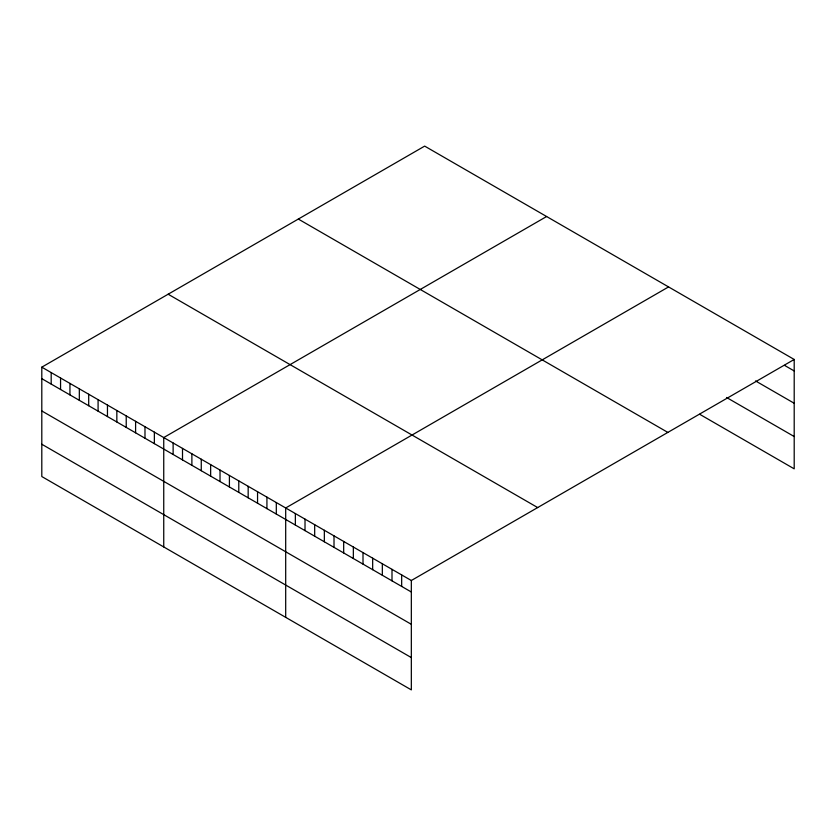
<?xml version="1.0" encoding="UTF-8"?>
<svg xmlns="http://www.w3.org/2000/svg" width="836" height="836" viewBox="0 0 836 836"><rect width="100%" height="100%" fill="white"/><g stroke="black" fill="none" stroke-linecap="round" stroke-linejoin="round"><path stroke-width="1.25" d="M41.8 367.161L411.333 580.508L411.333 689.888L41.8 476.541L41.8 367.161L424.667 146.112L794.2 359.459L794.2 468.839L699.701 414.28M546.619 216.514L163.741 437.562L163.741 546.943M668.56 286.926L285.693 507.974L285.693 617.344M411.333 580.508L794.2 359.459M784.534 365.374L794.2 370.954M755.545 380.934L794.2 403.255M726.547 397.476L794.2 436.538M298.327 219.063L667.849 432.411M168.151 294.22L537.673 507.567M41.8 378.656L411.333 592.003M41.8 410.957L411.333 624.304M41.8 444.24L411.333 657.587M401.667 574.928L401.667 586.423M392 569.347L392 580.842M382.334 563.767L382.334 575.262M372.668 558.187L372.668 569.682M363.002 552.606L363.002 564.101M353.346 547.026L353.346 558.521M343.68 541.446L343.68 552.941M334.013 535.866L334.013 547.361M324.347 530.285L324.347 541.791M314.681 524.715L314.681 536.21M305.015 519.135L305.015 530.63M295.359 513.555L295.359 525.05M276.308 502.551L276.308 514.046M266.924 497.138L266.924 508.633M257.551 491.725L257.551 503.22M248.167 486.312L248.167 497.807M238.782 480.888L238.782 492.383M229.409 475.475L229.409 486.97M220.025 470.062L220.025 481.557M210.651 464.649L210.651 476.144M201.267 459.225L201.267 470.72M191.883 453.812L191.883 465.307M182.509 448.399L182.509 459.894M173.125 442.986L173.125 454.481M154.367 432.149L154.367 443.644M144.983 426.736L144.983 438.231M135.599 421.323L135.599 432.818M126.226 415.9L126.226 427.395M116.841 410.486L116.841 421.981M107.457 405.073L107.457 416.568M98.084 399.66L98.084 411.155M88.7 394.237L88.7 405.732M79.326 388.824L79.326 400.319M69.942 383.41L69.942 394.905M60.558 377.997L60.558 389.492M51.184 372.574L51.184 384.069"/></g></svg>
